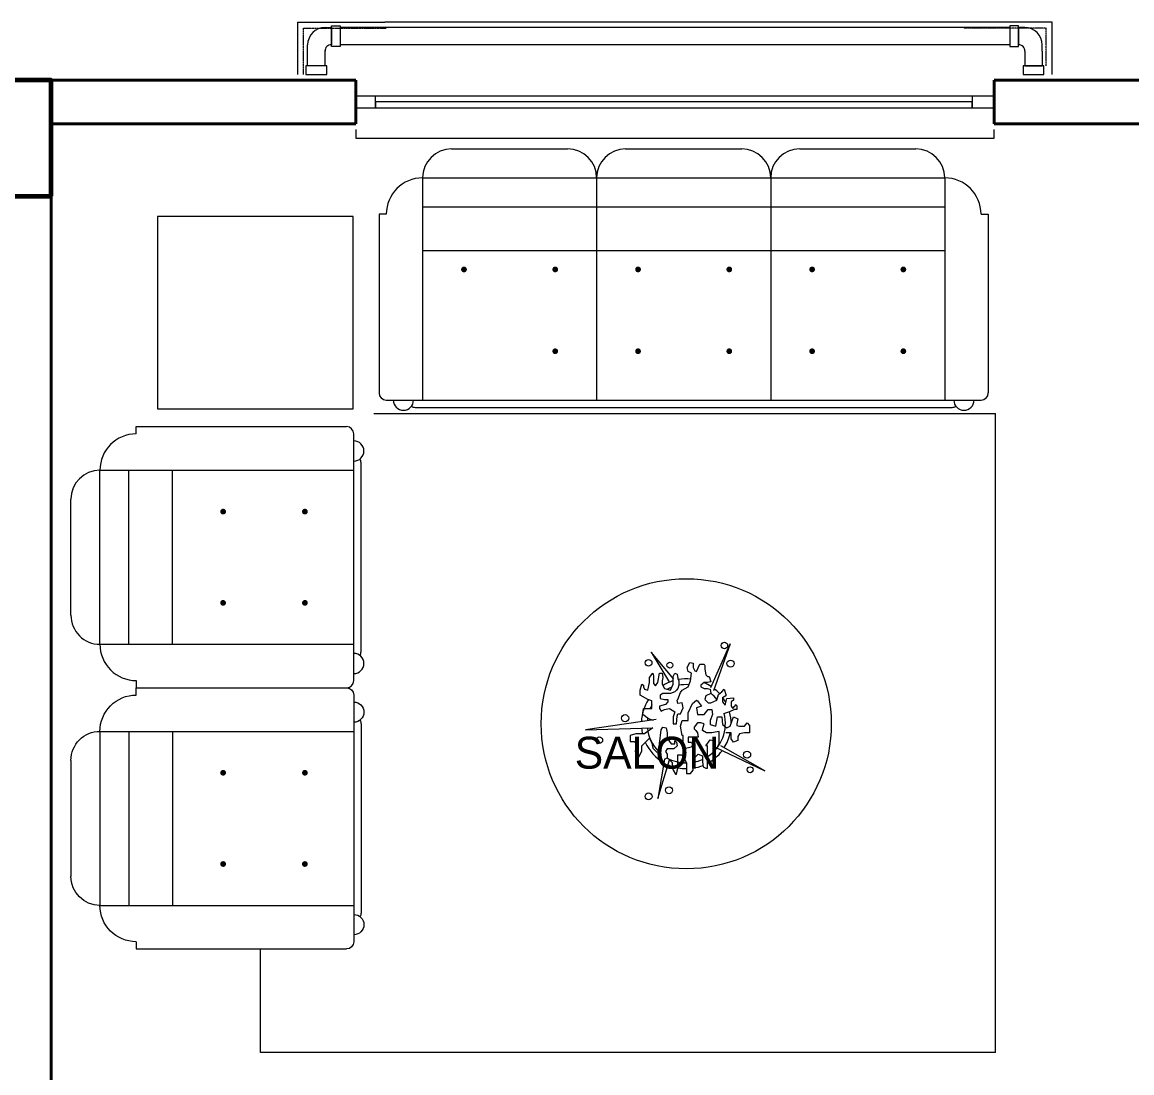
# Model space of a CAD drawing. Header units: millimetres. Extents: x 1393 to 3101, y -2944 to -480.
# Drawn here: x 2252.1 to 2634.6, y -841.9 to -479.8 of the extents above; entities that cross this region are included whole.
import ezdxf

# ---------------------------------------------------------------- set-up
doc = ezdxf.new("R2010")
doc.units = ezdxf.units.MM
doc.linetypes.add('DOT2', pattern=[0.125, 0, -0.125])
doc.linetypes.add('DUZ', pattern=[0])
for name, color, linetype, lineweight in [('DUVAR', 7, 'Continuous', 40), ('kolon', 1, 'Continuous', 40), ('korkuluk', 253, 'DUZ', 15), ('MIMARI', 50, 'Continuous', 20), ('Pencere-kapı', 142, 'Continuous', 20), ('TEFRİŞ_İÇ', 224, 'Continuous', 13), ('yazı', 253, 'Continuous', 20)]:
    doc.layers.add(name, color=color, linetype=linetype, lineweight=lineweight)
doc.styles.get("Standard").update_dxf_attribs({"font": 'EtrFont'})

# ---------------------------------------------------------------- blocks, each defined once
blk = doc.blocks.new('b10')
at = {"layer": 'korkuluk', "linetype": 'Continuous', "flags": 128}
for points in [[(2356.453171, -481.629548), (2358.645554, -481.629548)], [(2356.837937, -481.629548), (2358.645554, -481.629548)], [(2358.645554, -481.629548), (2358.645554, -481.029548), (2361.645554, -481.029548), (2361.645554, -488.229548), (2358.645554, -488.229548), (2358.645554, -481.629548), (2358.645554, -481.029548)], [(2358.645554, -481.629548), (2358.645554, -487.629548)], [(2592.460787, -481.629548), (2361.645554, -481.629548)], [(2595.460787, -481.629548), (2595.460787, -481.029548), (2592.460787, -481.029548), (2592.460787, -488.229548), (2595.460787, -488.229548), (2595.460787, -481.629548), (2595.460787, -481.029548)], [(2597.653171, -481.629548), (2595.460787, -481.629548)], [(2595.460787, -481.629548), (2595.460787, -487.629548)], [(2597.268404, -481.629548), (2595.460787, -481.629548)], [(2350.453171, -494.821931), (2350.453171, -487.629548)], [(2592.460787, -487.629548), (2361.645554, -487.629548)], [(2595.652748, -487.629548), (2595.460787, -487.629548)], [(2603.653171, -489.821931), (2603.653171, -487.629548)], [(2356.453171, -494.821931), (2356.453171, -489.629548)], [(2350.453171, -494.821931), (2349.853171, -494.821931), (2349.853171, -497.821931), (2357.053171, -497.821931), (2357.053171, -494.821931), (2350.453171, -494.821931), (2349.853171, -494.821931)], [(2597.049043, -494.821931), (2597.049043, -497.821931), (2604.249043, -497.821931), (2604.249043, -494.821931), (2597.049043, -494.821931)]]:
    blk.add_lwpolyline(points, dxfattribs=at)
at = {"layer": 'korkuluk', "flags": 128}
for points in [[(2597.653171, -489.821931), (2597.653171, -494.821931)], [(2603.653171, -489.821931), (2603.653171, -494.821931)], [(2597.644916, -494.821931), (2603.653171, -494.821931)]]:
    blk.add_lwpolyline(points, dxfattribs=at)
at = {"layer": 'korkuluk', "linetype": 'Continuous'}
for centre, radius, start, end in [((2356.453171, -487.629548), 6, 90, 180), ((2597.653171, -487.629548), 6, 0, 90), ((2358.453171, -489.629548), 2, 84.48009, 185.51991), ((2595.653171, -489.629548), 2, 354.48009, 95.51991)]:
    blk.add_arc(centre, radius, start, end, dxfattribs=at)
at = {"layer": 'MIMARI', "linetype": 'ByBlock', "flags": 128}
for points in [[(2347.053171, -497.821931), (2347.053171, -479.821931), (2377.053171, -479.821931)], [(2607.053171, -497.821931), (2607.053171, -479.821931), (2377.053171, -479.821931)]]:
    blk.add_lwpolyline(points, dxfattribs=at)
at = {"layer": 'MIMARI', "linetype": 'DOT2', "ltscale": 0.2, "flags": 128}
for points in [[(2349.053171, -497.821931), (2349.053171, -481.821931), (2377.483062, -481.821931)], [(2605.053171, -494.821931), (2605.053171, -481.821931), (2576.623279, -481.821931)]]:
    blk.add_lwpolyline(points, dxfattribs=at)
at = {"layer": 'Pencere-kapı', "flags": 128}
for points in [[(2587.053171, -505.321931), (2367.053171, -505.321931), (2367.053171, -509.321931), (2587.053171, -509.321931), (2587.053171, -505.321931), (2579.476395, -505.321931), (2579.476395, -509.321931), (2579.476395, -507.321931), (2373.882569, -507.321931), (2373.882569, -509.321931), (2373.882569, -505.321931)], [(2367.053171, -516.821931), (2367.053171, -518.821931), (2367.053171, -519.821931), (2587.053171, -519.821931), (2587.053171, -516.821931)]]:
    blk.add_lwpolyline(points, dxfattribs=at)
blk = doc.blocks.new('a39')
at = {"layer": 'TEFRİŞ_İÇ', "linetype": 'Continuous'}
for p, q in [((2400.074101, -523.482637), (2440.074101, -523.482637)), ((2460.074101, -523.482637), (2500.074101, -523.482637)), ((2520.074101, -523.482637), (2560.074101, -523.482637)), ((2390.074101, -533.482637), (2450.074101, -533.482637)), ((2390.074101, -533.482637), (2390.074101, -610.062436)), ((2450.074101, -533.482637), (2510.074101, -533.482637)), ((2450.074101, -533.482637), (2450.074101, -610.062436)), ((2510.074101, -533.482637), (2570.074101, -533.482637)), ((2510.074101, -533.482637), (2510.074101, -610.062436)), ((2570.074101, -533.482637), (2570.074101, -610.062436)), ((2377.574101, -545.982637), (2375.074101, -545.982637)), ((2375.074101, -545.982637), (2375.074101, -607.562436)), ((2390.074101, -543.482637), (2450.074101, -543.482637)), ((2450.074101, -543.482637), (2510.074101, -543.482637)), ((2510.074101, -543.482637), (2570.074101, -543.482637)), ((2582.574101, -545.982637), (2585.074101, -545.982637)), ((2585.074101, -545.982637), (2585.074101, -607.562436)), ((2390.074101, -558.482637), (2450.074101, -558.482637)), ((2450.074101, -558.482637), (2510.074101, -558.482637)), ((2510.074101, -558.482637), (2570.074101, -558.482637)), ((2377.574101, -610.062436), (2582.574101, -610.062436)), ((2373.239334, -614.662555), (2587.586155, -614.662555)), ((2387.574101, -612.562436), (2572.574101, -612.562436))]:
    blk.add_line(p, q, dxfattribs=at)
at = {"layer": 'TEFRİŞ_İÇ', "linetype": 'Continuous', "const_width": 0.99}
for points in [[(2403.855309, -565.023441, 1), (2404.845309, -565.023441, 1)], [(2435.302894, -565.023441, 1), (2436.292894, -565.023441, 1)], [(2463.855309, -565.023441, 1), (2464.845309, -565.023441, 1)], [(2495.302894, -565.023441, 1), (2496.292894, -565.023441, 1)], [(2523.855309, -565.023441, 1), (2524.845309, -565.023441, 1)], [(2555.302894, -565.023441, 1), (2556.292894, -565.023441, 1)], [(2435.302894, -593.218677, 1), (2436.292894, -593.218677, 1)], [(2463.855309, -593.218677, 1), (2464.845309, -593.218677, 1)], [(2495.302894, -593.218677, 1), (2496.292894, -593.218677, 1)], [(2523.855309, -593.218677, 1), (2524.845309, -593.218677, 1)], [(2555.302894, -593.218677, 1), (2556.292894, -593.218677, 1)]]:
    blk.add_lwpolyline(points, format="xyb", close=True, dxfattribs=at)
at = {"layer": 'TEFRİŞ_İÇ', "linetype": 'Continuous'}
for centre, radius, start, end in [((2400.074101, -533.482637), 10, 90, 180), ((2440.074101, -533.482637), 10, 0, 90), ((2460.074101, -533.482637), 10, 90, 180), ((2500.074101, -533.482637), 10, 0, 90), ((2520.074101, -533.482637), 10, 90, 180), ((2560.074101, -533.482637), 10, 0, 90), ((2390.074101, -545.982637), 12.5, 90, 180), ((2570.074101, -545.982637), 12.5, 0, 90), ((2377.574101, -607.562436), 2.5, 180, 270), ((2582.574101, -607.562436), 2.5, 270, 0), ((2383.459807, -610.062436), 3.487713, 180, 0), ((2576.688396, -610.062436), 3.487713, 180, 0), ((2387.574101, -610.062436), 2.5, 237.631242, 270), ((2572.574101, -610.062436), 2.5, 270, 302.368758)]:
    blk.add_arc(centre, radius, start, end, dxfattribs=at)
blk = doc.blocks.new('HHHH')
at = {"layer": 'TEFRİŞ_İÇ', "linetype": 'Continuous'}
for p, q in [((0.265155, 0.437883), (-0.384845, 0.437883)), ((-0.509845, -0.337117), (-0.509845, 0.387883)), ((0.365155, 0.412883), (-0.484845, 0.412883)), ((-0.359845, -0.462117), (-0.359845, 0.412883)), ((0.240155, -0.462117), (0.240155, 0.412883)), ((0.390155, -0.337117), (0.390155, 0.387883)), ((0.240155, -0.212117), (-0.359845, -0.212117)), ((-0.484845, -0.337117), (-0.509845, -0.337117)), ((0.365155, -0.337117), (0.390155, -0.337117)), ((0.240155, -0.362117), (-0.359845, -0.362117)), ((0.240155, -0.462117), (-0.359845, -0.462117)), ((0.140155, -0.562117), (-0.259845, -0.562117))]:
    blk.add_line(p, q, dxfattribs=at)
at = {"layer": 'TEFRİŞ_İÇ', "linetype": 'Continuous', "const_width": 0.0099}
for points in [[(-0.222033, 0.244445, 1), (-0.212133, 0.244445, 1)], [(0.092442, 0.244445, 1), (0.102343, 0.244445, 1)], [(-0.222033, -0.037507, 1), (-0.212133, -0.037507, 1)], [(0.092442, -0.037507, 1), (0.102343, -0.037507, 1)]]:
    blk.add_lwpolyline(points, format="xyb", close=True, dxfattribs=at)
at = {"layer": 'TEFRİŞ_İÇ', "linetype": 'Continuous'}
for centre, radius, start, end in [((-0.425988, 0.412883), 0.034877, 0, 180), ((-0.384845, 0.412883), 0.025, 90, 122.368758), ((0.265155, 0.412883), 0.025, 57.631242, 90), ((0.306298, 0.412883), 0.034877, 0, 180), ((-0.484845, 0.387883), 0.025, 90, 180), ((0.365155, 0.387883), 0.025, 0, 90), ((-0.359845, -0.337117), 0.125, 180, 270), ((0.240155, -0.337117), 0.125, 270, 0), ((-0.259845, -0.462117), 0.1, 180, 270), ((0.140155, -0.462117), 0.1, 270, 0)]:
    blk.add_arc(centre, radius, start, end, dxfattribs=at)

msp = doc.modelspace()

# ---------------------------------------------------------------- linework, layer by layer
at = {"layer": 'DUVAR', "color": 5}
for p, q in [((2367.053171, -514.821931), (2367.053171, -499.821931)), ((2587.053171, -514.821931), (2587.053171, -499.821931)), ((2262.053171, -539.821931), (2262.053171, -1069.821931)), ((2262.053171, -539.821931), (2262.053171, -1069.821931))]:
    msp.add_line(p, q, dxfattribs=at)
at = {"layer": 'DUVAR', "color": 5, "flags": 128}
for points in [[(2262.053171, -499.821931), (2367.053171, -499.821931)], [(2587.053171, -499.821931), (2697.053171, -499.821931)], [(2262.053171, -514.821931), (2367.053171, -514.821931)], [(2587.053171, -514.821931), (2697.053171, -514.821931)]]:
    msp.add_lwpolyline(points, dxfattribs=at)
at = {"layer": 'kolon', "lineweight": 60, "flags": 128}
msp.add_lwpolyline([(2262.053171, -539.821931), (2262.053171, -499.821931), (2222.053171, -499.821931), (2222.053171, -539.821931), (2262.053171, -539.821931)], dxfattribs=at)
at = {"layer": 'TEFRİŞ_İÇ', "linetype": 'Continuous'}
for p, q in [((2587.586155, -834.890031), (2587.586155, -614.662555)), ((2489.444529, -709.131297), (2496.113945, -694.051688)), ((2496.113945, -694.051688), (2490.318252, -710.297454)), ((2476.68818, -706.236012), (2468.853801, -696.946973)), ((2468.853801, -696.946973), (2475.231976, -707.402169)), ((2481.31891, -702.174571), (2482.192632, -700.445442)), ((2481.610151, -703.622213), (2481.31891, -702.174571)), ((2482.775114, -704.185185), (2481.610151, -703.622213)), ((2482.192632, -700.445442), (2483.357596, -700.726928)), ((2483.357596, -700.726928), (2483.357596, -702.174571)), ((2483.357596, -702.174571), (2483.940077, -703.340727)), ((2483.940077, -703.340727), (2484.493435, -703.622213)), ((2484.493435, -703.622213), (2485.658398, -701.008414)), ((2485.658398, -701.008414), (2487.114603, -701.008414)), ((2487.114603, -701.008414), (2487.405843, -701.571387)), ((2487.405843, -701.571387), (2487.405843, -701.893085)), ((2487.405843, -701.893085), (2487.405843, -702.737543)), ((2487.405843, -702.737543), (2487.697084, -704.78837)), ((2467.688838, -710.015968), (2468.27132, -707.402169)), ((2468.27132, -705.632828), (2469.436283, -704.185185)), ((2468.27132, -707.402169), (2468.27132, -705.632828)), ((2469.436283, -704.185185), (2469.727524, -705.069856)), ((2469.727524, -705.069856), (2469.727524, -706.517498)), ((2469.727524, -706.517498), (2469.727524, -707.683655)), ((2470.310006, -708.568325), (2471.154604, -707.402169)), ((2471.154604, -707.402169), (2471.737086, -704.185185)), ((2471.737086, -704.185185), (2472.610808, -704.185185)), ((2472.610808, -704.185185), (2472.902049, -705.632828)), ((2472.902049, -705.632828), (2472.610808, -706.798984)), ((2472.610808, -706.798984), (2472.610808, -707.965141)), ((2476.396939, -705.351342), (2476.979421, -704.185185)), ((2476.396939, -707.965141), (2476.396939, -705.351342)), ((2476.979421, -704.185185), (2477.82402, -704.506884)), ((2477.82402, -704.506884), (2478.11526, -705.954526)), ((2478.11526, -705.954526), (2478.406501, -706.798984)), ((2478.406501, -706.798984), (2478.406501, -708.246627)), ((2481.610151, -708.849811), (2482.483873, -706.798984)), ((2482.483873, -706.798984), (2482.775114, -704.185185)), ((2487.114603, -707.402169), (2485.949639, -708.246627)), ((2488.279566, -707.402169), (2487.114603, -707.402169)), ((2487.697084, -704.78837), (2488.279566, -705.351342)), ((2488.279566, -705.351342), (2488.862048, -705.351342)), ((2489.444529, -707.120683), (2488.279566, -707.402169)), ((2488.862048, -705.351342), (2489.444529, -707.120683)), ((2465.06767, -710.015968), (2465.650152, -707.965141)), ((2465.06767, -711.745096), (2465.06767, -710.015968)), ((2465.650152, -707.965141), (2466.232634, -708.246627)), ((2466.232634, -708.246627), (2466.232634, -708.849811)), ((2466.232634, -708.849811), (2466.523875, -709.694269)), ((2466.523875, -709.694269), (2467.688838, -710.015968)), ((2469.727524, -707.683655), (2470.310006, -708.568325)), ((2472.902049, -711.141912), (2472.028327, -711.745096)), ((2472.610808, -707.965141), (2473.484531, -709.412783)), ((2474.358253, -711.141912), (2472.902049, -711.141912)), ((2473.484531, -709.412783), (2475.523217, -710.015968)), ((2475.523217, -711.141912), (2474.358253, -711.141912)), ((2475.523217, -710.015968), (2476.396939, -707.965141)), ((2476.979421, -710.57894), (2475.523217, -711.141912)), ((2477.561903, -710.015968), (2476.979421, -710.57894)), ((2478.11526, -709.412783), (2477.561903, -710.015968)), ((2478.406501, -708.246627), (2478.11526, -709.412783)), ((2478.11526, -713.192739), (2478.988983, -710.860426)), ((2478.988983, -710.860426), (2479.571465, -710.015968)), ((2479.571465, -710.015968), (2481.610151, -708.849811)), ((2485.949639, -708.246627), (2485.949639, -708.849811)), ((2485.949639, -708.849811), (2487.114603, -709.412783)), ((2487.114603, -709.412783), (2488.279566, -709.412783)), ((2489.444529, -711.141912), (2487.697084, -712.026582)), ((2488.279566, -709.412783), (2489.153289, -709.694269)), ((2489.153289, -709.694269), (2489.444529, -711.141912)), ((2492.036573, -711.46361), (2493.201536, -710.57894)), ((2493.201536, -710.57894), (2494.075259, -709.694269)), ((2494.075259, -709.694269), (2494.657741, -711.46361)), ((2467.688838, -713.192739), (2465.06767, -711.745096)), ((2469.145042, -713.755711), (2467.688838, -713.192739)), ((2469.145042, -716.36951), (2469.145042, -713.755711)), ((2473.775772, -714.921867), (2471.737086, -715.525051)), ((2472.028327, -711.745096), (2472.028327, -712.911253)), ((2472.028327, -712.911253), (2473.484531, -713.192739)), ((2473.484531, -713.192739), (2474.067013, -713.192739)), ((2474.649494, -714.077409), (2473.775772, -714.921867)), ((2474.067013, -713.192739), (2474.649494, -713.192739)), ((2474.649494, -713.192739), (2474.649494, -714.077409)), ((2477.82402, -713.474225), (2478.11526, -713.192739)), ((2478.11526, -714.640381), (2477.82402, -713.474225)), ((2479.571465, -714.358895), (2478.11526, -714.640381)), ((2479.862705, -716.088024), (2479.571465, -714.358895)), ((2481.610151, -717.817152), (2483.066355, -714.640381)), ((2483.066355, -714.640381), (2484.493435, -713.474225)), ((2484.493435, -713.474225), (2484.784676, -713.755711)), ((2484.784676, -713.755711), (2486.24088, -715.525051)), ((2487.697084, -712.026582), (2487.405843, -713.192739)), ((2487.405843, -713.192739), (2488.570807, -714.358895)), ((2488.570807, -714.358895), (2489.444529, -714.358895)), ((2489.444529, -714.358895), (2491.454091, -713.474225)), ((2491.454091, -713.474225), (2492.036573, -711.46361)), ((2494.657741, -712.026582), (2493.492777, -712.629767)), ((2493.492777, -712.629767), (2493.492777, -714.077409)), ((2493.492777, -714.077409), (2494.3665, -715.203353)), ((2494.3665, -715.203353), (2494.948981, -712.911253)), ((2494.657741, -711.46361), (2494.657741, -712.026582)), ((2494.948981, -712.911253), (2497.278908, -712.629767)), ((2497.278908, -713.474225), (2496.405186, -714.077409)), ((2496.405186, -714.077409), (2496.405186, -715.525051)), ((2496.987667, -716.36951), (2498.123507, -714.921867)), ((2497.278908, -712.629767), (2497.278908, -713.474225)), ((2498.123507, -714.921867), (2498.414748, -715.525051)), ((2465.941393, -718.420336), (2466.232634, -716.36951)), ((2467.980079, -719.867979), (2465.941393, -718.420336)), ((2466.232634, -716.36951), (2466.815115, -716.36951)), ((2466.815115, -716.36951), (2468.27132, -716.36951)), ((2468.27132, -716.36951), (2469.145042, -716.36951)), ((2471.737086, -715.525051), (2471.737086, -716.36951)), ((2471.737086, -716.36951), (2472.319567, -717.25418)), ((2472.319567, -717.25418), (2473.484531, -716.650996)), ((2473.484531, -716.650996), (2475.231976, -716.36951)), ((2475.231976, -716.36951), (2476.979421, -717.535666)), ((2476.979421, -717.535666), (2476.396939, -719.264794)), ((2477.561903, -721.597107), (2477.82402, -718.983308)), ((2477.82402, -718.983308), (2478.11526, -718.13885)), ((2478.11526, -718.13885), (2478.988983, -718.13885)), ((2478.988983, -718.13885), (2479.862705, -716.088024)), ((2481.610151, -720.430951), (2481.610151, -717.817152)), ((2486.24088, -715.525051), (2484.493435, -716.088024)), ((2484.493435, -716.088024), (2484.784676, -718.420336)), ((2484.784676, -718.420336), (2487.114603, -718.420336)), ((2487.114603, -718.420336), (2488.570807, -716.650996)), ((2488.570807, -716.650996), (2489.73577, -716.650996)), ((2490.027011, -718.420336), (2489.153289, -720.430951)), ((2489.73577, -716.650996), (2490.027011, -718.420336)), ((2495.822704, -717.535666), (2493.784018, -718.13885)), ((2497.570149, -716.650996), (2495.822704, -717.535666)), ((2496.405186, -715.525051), (2496.987667, -716.36951)), ((2498.414748, -716.650996), (2497.570149, -716.650996)), ((2498.414748, -715.525051), (2498.414748, -716.650996)), ((2470.601246, -720.149465), (2446.224387, -723.647934)), ((2469.727524, -720.430951), (2467.980079, -719.867979)), ((2472.319567, -723.647934), (2472.902049, -722.763264)), ((2472.902049, -722.763264), (2474.067013, -723.04475)), ((2476.396939, -719.264794), (2476.396939, -721.597107)), ((2476.396939, -721.597107), (2477.561903, -721.597107)), ((2478.988983, -722.481778), (2479.571465, -720.430951)), ((2479.571465, -725.658549), (2478.988983, -722.481778)), ((2479.571465, -720.430951), (2480.445187, -720.430951)), ((2480.445187, -720.430951), (2481.610151, -720.430951)), ((2484.784676, -721.315621), (2483.648836, -722.763264)), ((2483.648836, -722.763264), (2483.648836, -723.326236)), ((2485.949639, -721.315621), (2484.784676, -721.315621)), ((2487.114603, -721.597107), (2485.949639, -721.315621)), ((2486.532121, -723.92942), (2486.823362, -722.763264)), ((2486.823362, -722.763264), (2487.114603, -721.597107)), ((2489.153289, -720.430951), (2489.153289, -721.878593)), ((2489.153289, -721.878593), (2491.16285, -722.481778)), ((2491.16285, -722.481778), (2491.745332, -719.264794)), ((2491.745332, -719.264794), (2493.201536, -719.264794)), ((2493.201536, -719.264794), (2493.492777, -721.878593)), ((2493.492777, -721.878593), (2494.948981, -723.04475)), ((2494.948981, -723.04475), (2496.113945, -722.481778)), ((2496.113945, -722.481778), (2497.278908, -719.264794)), ((2497.278908, -719.264794), (2498.705988, -719.867979)), ((2498.705988, -719.867979), (2498.414748, -721.597107)), ((2498.414748, -721.597107), (2498.414748, -722.160079)), ((2498.414748, -722.160079), (2499.28847, -722.481778)), ((2499.28847, -722.481778), (2501.035915, -722.481778)), ((2501.035915, -722.481778), (2501.909638, -721.315621)), ((2501.909638, -721.315621), (2502.78336, -722.160079)), ((2502.78336, -722.160079), (2502.78336, -724.773878)), ((2446.224387, -723.647934), (2469.436283, -723.04475)), ((2463.64059, -725.095577), (2461.601904, -725.658549)), ((2461.601904, -725.658549), (2461.601904, -727.709376)), ((2466.523875, -725.095577), (2463.64059, -725.095577)), ((2465.941393, -728.83532), (2468.27132, -726.543219)), ((2469.436283, -723.04475), (2466.523875, -725.095577)), ((2468.27132, -726.543219), (2469.145042, -728.272348)), ((2471.737086, -728.553834), (2472.319567, -723.647934)), ((2474.067013, -723.04475), (2474.358253, -724.773878)), ((2474.358253, -724.773878), (2474.358253, -726.543219)), ((2474.358253, -726.543219), (2475.814458, -728.553834)), ((2479.862705, -725.658549), (2479.571465, -725.658549)), ((2479.862705, -727.387677), (2479.862705, -725.658549)), ((2482.775114, -726.221521), (2481.610151, -726.221521)), ((2481.610151, -726.221521), (2481.610151, -727.990862)), ((2483.066355, -726.221521), (2482.775114, -726.221521)), ((2485.075917, -726.221521), (2483.066355, -726.221521)), ((2483.648836, -723.326236), (2484.231318, -723.92942)), ((2484.231318, -723.92942), (2484.784676, -724.773878)), ((2484.784676, -724.773878), (2485.075917, -726.221521)), ((2485.075917, -726.221521), (2485.075917, -726.221521)), ((2487.988325, -724.773878), (2486.532121, -723.92942)), ((2489.73577, -724.773878), (2487.988325, -724.773878)), ((2490.900734, -724.492392), (2489.73577, -724.773878)), ((2492.327814, -724.210906), (2490.900734, -724.492392)), ((2492.327814, -725.940035), (2492.327814, -724.210906)), ((2492.327814, -728.553834), (2492.327814, -725.940035)), ((2496.405186, -724.773878), (2494.657741, -724.773878)), ((2496.405186, -726.824705), (2496.405186, -724.773878)), ((2499.28847, -725.095577), (2498.705988, -725.940035)), ((2498.705988, -725.940035), (2498.705988, -727.387677)), ((2501.035915, -724.773878), (2499.28847, -725.095577)), ((2502.78336, -724.773878), (2501.035915, -724.773878)), ((2461.601904, -727.709376), (2463.058108, -727.709376)), ((2463.058108, -727.709376), (2463.64059, -728.272348)), ((2463.64059, -730.001476), (2463.349349, -730.886147)), ((2463.64059, -728.272348), (2463.64059, -730.001476)), ((2465.650152, -729.157018), (2465.941393, -728.83532)), ((2465.650152, -730.886147), (2465.650152, -729.157018)), ((2469.145042, -728.272348), (2469.436283, -730.001476)), ((2469.436283, -730.001476), (2470.892487, -731.449119)), ((2472.028327, -729.438504), (2471.737086, -728.553834)), ((2472.028327, -730.60466), (2472.028327, -729.438504)), ((2474.358253, -730.282962), (2473.775772, -731.167633)), ((2475.814458, -730.282962), (2474.358253, -730.282962)), ((2475.814458, -728.553834), (2476.979421, -728.553834)), ((2476.68818, -730.282962), (2475.814458, -730.282962)), ((2477.82402, -729.157018), (2476.68818, -730.282962)), ((2476.979421, -728.553834), (2476.979421, -727.387677)), ((2476.979421, -727.387677), (2477.561903, -727.990862)), ((2477.561903, -727.990862), (2477.82402, -729.157018)), ((2479.862705, -729.438504), (2479.862705, -727.387677)), ((2480.153946, -730.282962), (2479.862705, -729.438504)), ((2482.775114, -729.71999), (2480.153946, -730.282962)), ((2481.610151, -727.990862), (2482.775114, -727.990862)), ((2482.775114, -727.990862), (2483.066355, -728.83532)), ((2483.066355, -728.83532), (2482.775114, -729.71999)), ((2487.697084, -729.157018), (2489.153289, -727.106191)), ((2488.279566, -729.157018), (2487.697084, -729.157018)), ((2488.279566, -733.499945), (2488.279566, -729.157018)), ((2489.153289, -727.106191), (2490.318252, -727.387677)), ((2490.318252, -727.387677), (2490.318252, -728.553834)), ((2490.318252, -728.553834), (2490.609493, -729.71999)), ((2490.609493, -729.71999), (2491.454091, -730.001476)), ((2490.900734, -729.71999), (2507.996572, -737.842873)), ((2491.454091, -730.001476), (2492.327814, -728.553834)), ((2507.996572, -737.842873), (2492.910295, -729.157018)), ((2497.278908, -727.990862), (2496.405186, -726.824705)), ((2498.705988, -727.387677), (2497.278908, -727.990862)), ((2463.349349, -730.886147), (2463.64059, -732.615275)), ((2463.64059, -732.615275), (2464.776429, -732.896761)), ((2464.776429, -732.896761), (2465.650152, -730.886147)), ((2470.892487, -731.449119), (2472.028327, -730.60466)), ((2473.484531, -733.781431), (2471.154604, -747.413398)), ((2471.154604, -747.413398), (2475.231976, -734.062917)), ((2474.358253, -733.499945), (2473.484531, -733.781431)), ((2473.775772, -731.167633), (2474.358253, -732.052303)), ((2474.358253, -732.052303), (2474.358253, -733.499945)), ((2475.231976, -734.062917), (2476.105699, -734.947588)), ((2478.11526, -734.947588), (2478.11526, -732.333789)), ((2478.11526, -732.333789), (2479.280224, -732.333789)), ((2479.280224, -732.333789), (2480.153946, -733.218459)), ((2480.153946, -733.218459), (2481.027669, -735.229074)), ((2483.357596, -737.561387), (2483.648836, -734.344404)), ((2483.648836, -733.499945), (2485.075917, -732.052303)), ((2483.648836, -734.344404), (2483.648836, -733.499945)), ((2485.075917, -732.052303), (2486.532121, -732.615275)), ((2486.532121, -732.615275), (2486.532121, -733.781431)), ((2486.532121, -733.781431), (2486.532121, -734.666102)), ((2488.279566, -736.958202), (2488.279566, -733.499945)), ((2476.105699, -734.947588), (2476.105699, -736.39523)), ((2476.105699, -736.39523), (2476.396939, -737.561387)), ((2476.396939, -737.561387), (2477.270662, -739.009029)), ((2477.561903, -739.009029), (2478.11526, -736.958202)), ((2478.11526, -736.958202), (2478.11526, -734.947588)), ((2481.027669, -735.229074), (2481.027669, -736.958202)), ((2481.027669, -736.958202), (2481.027669, -738.727543)), ((2482.483873, -738.727543), (2483.357596, -737.561387)), ((2486.532121, -734.666102), (2486.823362, -736.39523)), ((2486.823362, -736.39523), (2487.697084, -736.958202)), ((2487.697084, -736.958202), (2488.279566, -736.958202)), ((2477.270662, -739.009029), (2477.561903, -739.009029)), ((2481.027669, -738.727543), (2481.31891, -738.727543)), ((2481.31891, -738.727543), (2482.483873, -738.727543)), ((2334.218969, -834.890031), (2334.218969, -799.211486)), ((2587.586155, -834.890031), (2334.218969, -834.890031))]:
    msp.add_line(p, q, dxfattribs=at)
at = {"layer": 'TEFRİŞ_İÇ', "linetype": 'Continuous', "flags": 128}
msp.add_lwpolyline([(2366.11243, -613.049616), (2366.11243, -546.74736), (2298.7046, -546.74736), (2298.7046, -613.049616)], close=True, dxfattribs=at)
at = {"layer": 'TEFRİŞ_İÇ', "linetype": 'Continuous'}
for centre, radius in [((2480.959623, -721.601119), 50), ((2494.106964, -694.634099), 1.110377), ((2467.969177, -700.615981), 1.16851), ((2496.21947, -700.863166), 1.216499), ((2475.30924, -701.406974), 1.045714), ((2459.877204, -719.69868), 1.246005), ((2450.997517, -727.262547), 1.130951), ((2501.9483, -732.255689), 1.216499), ((2502.986651, -737.446578), 1.018839), ((2467.969177, -746.641868), 1.188018), ((2475.022799, -744.516075), 1.192403)]:
    msp.add_circle(centre, radius, dxfattribs=at)
for radius, start, end in [(15.474552, 107.148588, 121.489739), (15.474552, 84.10231, 100.059609), (15.474552, 56.032684, 66.566447), (13.493229, 111.930537, 118.364284), (13.493229, 85.953014, 101.026175), (13.493229, 38.431971, 51.078846), (15.474552, 42.308249, 51.450841), (15.474552, 147.468364, 177.333904), (13.493229, 151.115262, 157.18723), (15.474552, 28.191698, 35.562603), (13.493229, 302.853314, 15.129599), (15.474552, 0.013463, 15.34732), (13.493229, 171.506865, 175.719381), (15.474552, 185.727427, 193.051081), (13.493229, 186.35126, 224.710081), (15.474552, 327.901447, 348.1687), (15.474552, 204.205393, 240.208004), (13.493229, 240.709644, 270.040335), (13.493229, 281.304649, 294.392473), (15.474552, 298.231228, 323.154743), (15.474552, 246.195787, 251.719375), (15.474552, 259.408297, 270.251948), (15.474552, 279.146248, 291.968928)]:
    msp.add_arc((2480.959623, -721.601119), radius, start, end, dxfattribs=at)

# ---------------------------------------------------------------- block references
for name in ['b10', 'a39']:
    msp.add_blockref(name, (0, 0))
at = {"layer": 'TEFRİŞ_İÇ', "linetype": 'Continuous', "yscale": 100, "zscale": 100, "rotation": 270}
for p, xscale in [((2325.064176, -670.196028), 100), ((2325.064176, -748.226944), -100)]:
    msp.add_blockref('HHHH', p, dxfattribs=dict(at, xscale=xscale))

# ---------------------------------------------------------------- texts
at = {"layer": 'yazı', "color": 1}
msp.add_text('SALON', height=11, rotation=360, dxfattribs=at).set_placement((2442.518927, -737.072671))

doc.saveas('drawing.dxf')
